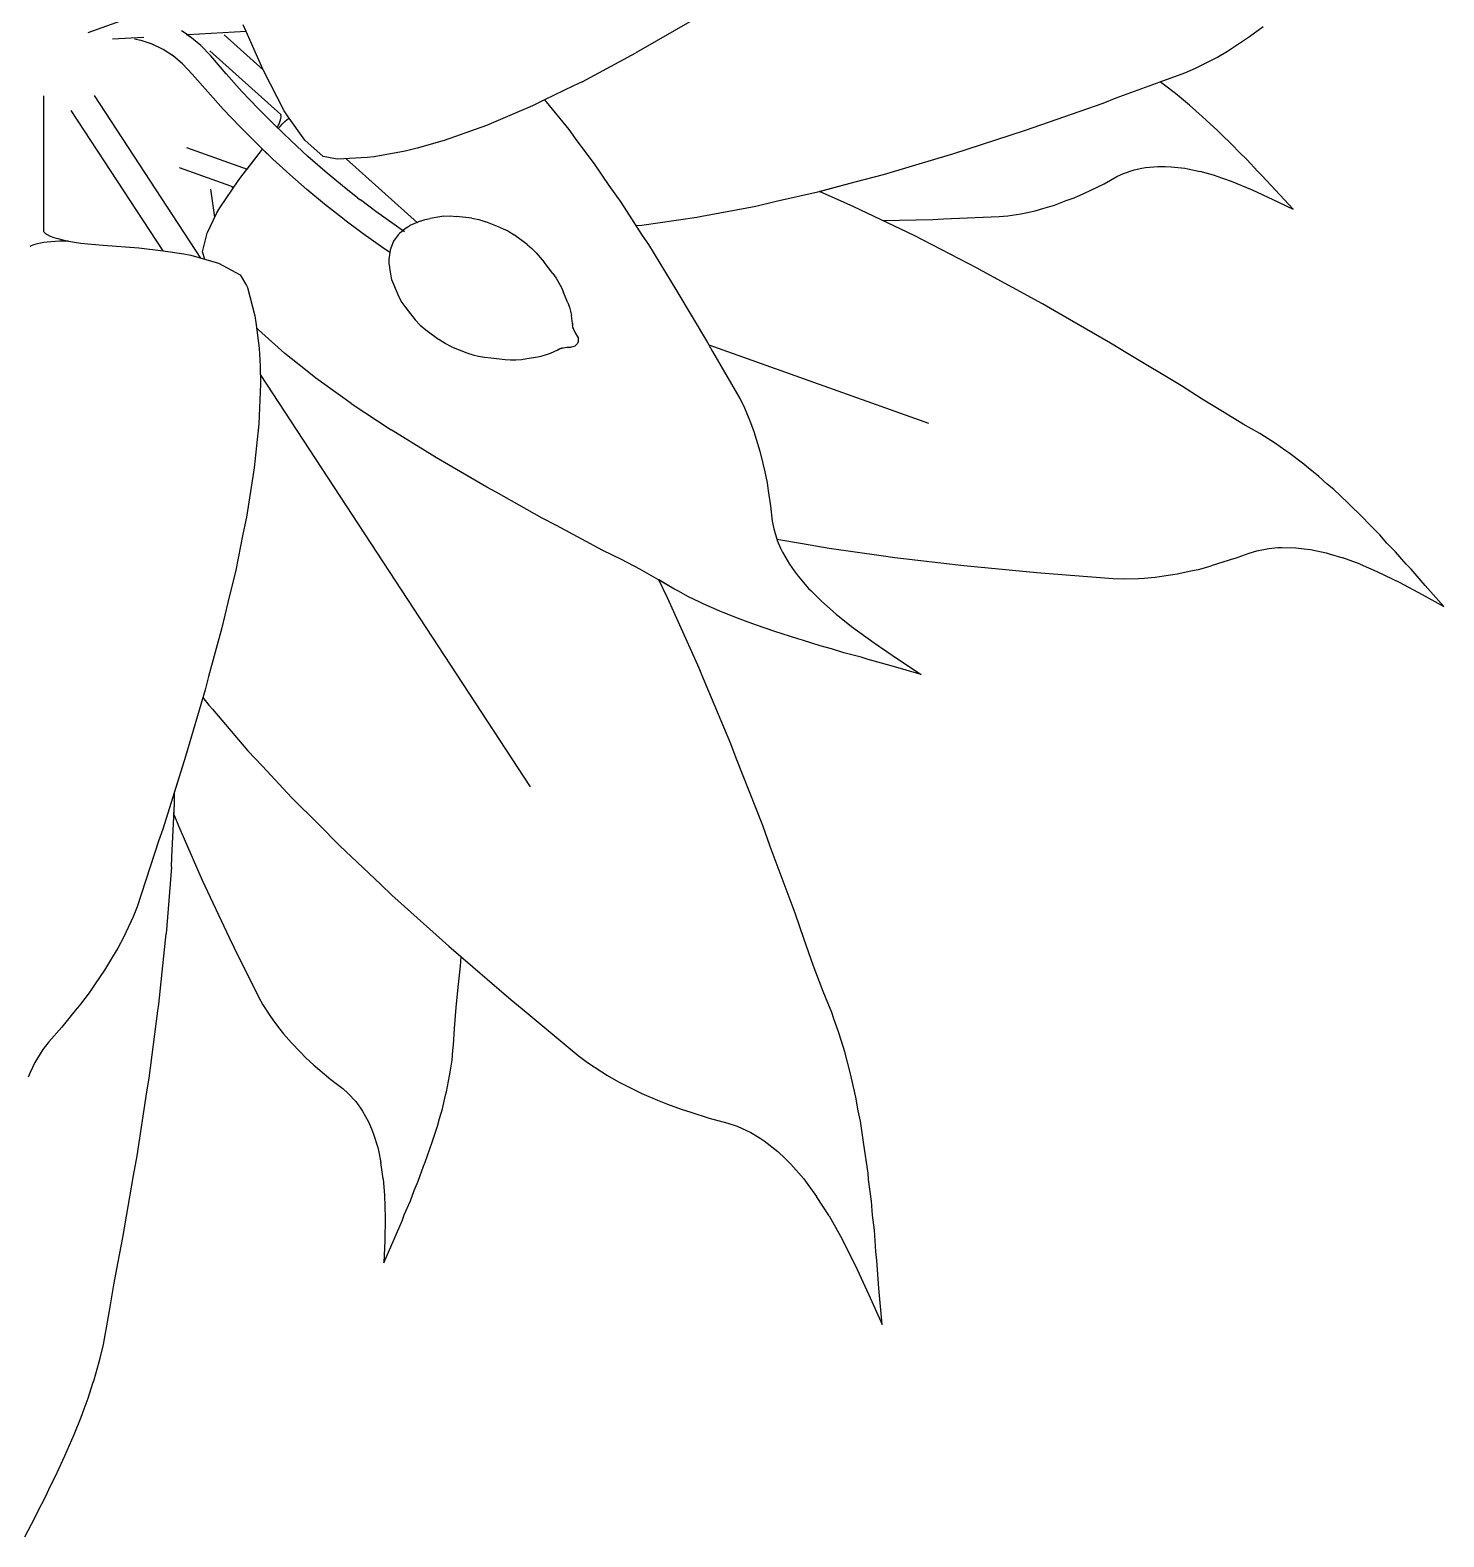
# Model space of a CAD drawing. Header units: metres. Extents: x 244.4 to 340.3, y -4.1 to 64.3.
# Drawn here: x 262.8304 to 263.1974, y 54.4475 to 54.8388 of the extents above; entities that cross this region are included whole.
import ezdxf

# ---------------------------------------------------------------- set-up
doc = ezdxf.new("R2010")
doc.units = ezdxf.units.M
doc.layers.add('Edges', color=7, linetype='Continuous')

msp = doc.modelspace()

# ---------------------------------------------------------------- linework, layer by layer
at = {"layer": 'Edges'}
for p, q in [((262.84543, 54.83818), (262.8621, 54.84416)), ((262.88646, 54.83842), (262.88568, 54.84017)), ((263.00283, 54.84167), (262.98764, 54.8329)), ((263.14697, 54.83715), (263.15044, 54.83979)), ((262.85989, 54.83693), (262.85177, 54.83648)), ((262.85744, 54.83651), (262.85911, 54.83616)), ((262.85911, 54.83616), (262.86171, 54.83532)), ((262.86489, 54.83379), (262.86171, 54.83532)), ((262.86489, 54.83379), (262.86201, 54.83518)), ((262.8625, 54.83501), (262.86201, 54.83518)), ((262.87117, 54.83767), (262.86968, 54.83863)), ((262.8713, 54.83757), (262.87089, 54.83755)), ((262.87117, 54.83767), (262.87185, 54.83716)), ((262.88646, 54.83842), (262.8713, 54.83757)), ((262.8713, 54.83757), (262.87185, 54.83716)), ((262.87466, 54.83481), (262.87185, 54.83716)), ((262.89088, 54.82846), (262.88071, 54.83758)), ((262.89088, 54.82846), (262.88646, 54.83842)), ((263.14355, 54.83488), (263.14697, 54.83715)), ((262.86755, 54.83208), (262.86489, 54.83379)), ((262.86755, 54.83208), (262.86718, 54.83239)), ((262.86993, 54.83009), (262.86755, 54.83208)), ((262.86786, 54.83188), (262.86755, 54.83208)), ((262.87724, 54.83209), (262.87466, 54.83481)), ((262.87698, 54.83342), (262.89541, 54.81686)), ((262.88126, 54.82742), (262.87724, 54.83209)), ((262.97369, 54.82541), (262.98764, 54.8329)), ((263.13688, 54.83092), (263.13844, 54.83172)), ((263.13844, 54.83172), (263.14126, 54.83338)), ((263.14126, 54.83338), (263.14355, 54.83488)), ((262.87246, 54.82741), (262.86993, 54.83009)), ((262.87648, 54.82275), (262.87246, 54.82741)), ((262.88536, 54.82289), (262.88126, 54.82742)), ((262.89093, 54.82834), (262.89088, 54.82846)), ((262.89634, 54.81786), (262.89093, 54.82834)), ((263.12372, 54.82538), (263.13013, 54.82773)), ((263.13013, 54.82773), (263.13291, 54.8289)), ((263.13291, 54.8289), (263.13688, 54.83092)), ((262.97145, 54.82435), (262.96393, 54.82068)), ((262.97369, 54.82541), (262.97145, 54.82435)), ((263.11234, 54.82121), (263.12372, 54.82538)), ((263.12417, 54.82507), (263.12372, 54.82538)), ((263.12486, 54.82452), (263.12417, 54.82507)), ((263.12775, 54.82233), (263.12486, 54.82452)), ((262.83388, 54.78646), (262.83388, 54.82177)), ((262.84695, 54.82183), (262.87461, 54.77961)), ((262.88059, 54.81821), (262.87648, 54.82275)), ((262.88953, 54.81848), (262.88536, 54.82289)), ((262.96393, 54.82068), (262.96077, 54.81913)), ((262.96393, 54.82068), (262.9643, 54.82021)), ((262.9643, 54.82021), (262.97019, 54.813)), ((263.08878, 54.81285), (263.10893, 54.81988)), ((263.10893, 54.81988), (263.11234, 54.82121)), ((263.12976, 54.82061), (263.12775, 54.82233)), ((263.13135, 54.81935), (263.12976, 54.82061)), ((262.8649, 54.78145), (262.84102, 54.81795)), ((262.88477, 54.81379), (262.88059, 54.81821)), ((262.89377, 54.8142), (262.88953, 54.81848)), ((262.89528, 54.81524), (262.89547, 54.81585)), ((262.89541, 54.81686), (262.89546, 54.81676)), ((262.89554, 54.81635), (262.89546, 54.81676)), ((262.89547, 54.81585), (262.89554, 54.81635)), ((262.89734, 54.8163), (262.89634, 54.81786)), ((262.89651, 54.81505), (262.8971, 54.81558)), ((262.8971, 54.81558), (262.89757, 54.81598)), ((262.89757, 54.81598), (262.89734, 54.8163)), ((262.9017, 54.81026), (262.89757, 54.81598)), ((262.95676, 54.81744), (262.94883, 54.81403)), ((262.96077, 54.81913), (262.95676, 54.81744)), ((263.13464, 54.8164), (263.13135, 54.81935)), ((263.13868, 54.81268), (263.13464, 54.8164)), ((262.88902, 54.8095), (262.88477, 54.81379)), ((262.89809, 54.81005), (262.89377, 54.8142)), ((262.89448, 54.81352), (262.89457, 54.81368)), ((262.89457, 54.81368), (262.89498, 54.81451)), ((262.89475, 54.81326), (262.89527, 54.81382)), ((262.89498, 54.81451), (262.89528, 54.81524)), ((262.89527, 54.81382), (262.89589, 54.81446)), ((262.89589, 54.81446), (262.89651, 54.81505)), ((262.94883, 54.81403), (262.93783, 54.81011)), ((262.97019, 54.813), (262.9723, 54.81007)), ((263.06988, 54.80667), (263.08878, 54.81285)), ((263.13947, 54.81185), (263.13868, 54.81268)), ((263.14247, 54.809), (263.13947, 54.81185)), ((262.87098, 54.80829), (262.88668, 54.80271)), ((262.88482, 54.8003), (262.8907, 54.80789)), ((262.88668, 54.80271), (262.8907, 54.80789)), ((262.89336, 54.80533), (262.88902, 54.8095)), ((262.8907, 54.80789), (262.89077, 54.80798)), ((262.89336, 54.80533), (262.8907, 54.80789)), ((262.90248, 54.80602), (262.89809, 54.81005)), ((262.90645, 54.80597), (262.9017, 54.81026)), ((262.93085, 54.80817), (262.92774, 54.80735)), ((262.93783, 54.81011), (262.93085, 54.80817)), ((262.9723, 54.81007), (262.97683, 54.80408)), ((263.14424, 54.80708), (263.14247, 54.809)), ((262.89776, 54.80129), (262.89336, 54.80533)), ((262.90695, 54.80212), (262.90248, 54.80602)), ((262.90967, 54.80535), (262.90645, 54.80597)), ((262.91022, 54.80529), (262.90967, 54.80535)), ((262.91786, 54.8057), (262.91022, 54.80529)), ((262.91239, 54.8054), (262.93091, 54.78878)), ((262.91967, 54.8059), (262.91786, 54.8057)), ((262.92774, 54.80735), (262.91967, 54.8059)), ((262.97683, 54.80408), (262.98063, 54.79846)), ((263.05193, 54.80131), (263.0661, 54.80559)), ((263.0661, 54.80559), (263.06988, 54.80667)), ((263.14629, 54.80511), (263.14424, 54.80708)), ((263.14897, 54.80217), (263.14629, 54.80511)), ((262.88249, 54.79826), (262.86911, 54.80303)), ((262.88324, 54.79799), (262.88482, 54.8003)), ((262.90224, 54.79738), (262.89776, 54.80129)), ((262.91149, 54.79834), (262.90695, 54.80212)), ((263.04453, 54.79941), (263.05193, 54.80131)), ((263.10917, 54.79893), (263.11252, 54.80078)), ((263.11252, 54.80078), (263.11425, 54.80158)), ((263.11425, 54.80158), (263.11699, 54.80251)), ((263.11699, 54.80251), (263.119, 54.80296)), ((263.119, 54.80296), (263.11993, 54.80313)), ((263.11993, 54.80313), (263.12315, 54.8034)), ((263.12315, 54.8034), (263.12508, 54.80339)), ((263.12508, 54.80339), (263.12656, 54.80334)), ((263.12656, 54.80334), (263.13018, 54.80292)), ((263.13018, 54.80292), (263.13094, 54.80277)), ((263.13094, 54.80277), (263.1341, 54.80212)), ((263.13821, 54.80095), (263.1341, 54.80212)), ((263.13821, 54.80095), (263.14219, 54.79954)), ((263.15017, 54.80103), (263.14897, 54.80217)), ((263.15365, 54.79721), (263.15017, 54.80103)), ((262.87833, 54.79027), (262.87724, 54.79747)), ((262.87957, 54.79264), (262.88289, 54.79749)), ((262.88279, 54.79815), (262.88249, 54.79826)), ((262.88279, 54.79815), (262.88289, 54.79749)), ((262.88324, 54.79799), (262.88279, 54.79815)), ((262.88289, 54.79749), (262.88324, 54.79799)), ((262.9068, 54.79359), (262.90224, 54.79738)), ((262.91543, 54.7952), (262.91149, 54.79834)), ((262.98063, 54.79846), (262.98371, 54.79413)), ((263.02407, 54.79435), (263.03489, 54.79678)), ((263.03489, 54.79678), (263.04453, 54.79941)), ((263.03528, 54.79688), (263.04453, 54.79941)), ((263.04169, 54.79405), (263.03528, 54.79688)), ((263.10138, 54.79528), (263.10396, 54.79639)), ((263.10396, 54.79639), (263.10578, 54.79728)), ((263.10578, 54.79728), (263.10917, 54.79893)), ((263.14219, 54.79954), (263.14765, 54.7973)), ((263.14765, 54.7973), (263.15301, 54.79483)), ((263.15829, 54.7923), (263.15365, 54.79721)), ((262.87886, 54.79137), (262.87957, 54.79264)), ((262.91143, 54.78994), (262.9068, 54.79359)), ((262.91543, 54.7952), (262.91611, 54.7947)), ((262.92012, 54.79168), (262.91611, 54.7947)), ((262.98371, 54.79413), (262.98761, 54.78805)), ((262.98371, 54.79413), (262.98929, 54.78544)), ((263.00476, 54.79047), (263.01873, 54.79308)), ((263.01873, 54.79308), (263.02407, 54.79435)), ((263.04419, 54.79296), (263.04169, 54.79405)), ((263.05984, 54.78544), (263.04419, 54.79296)), ((263.09129, 54.79191), (263.09329, 54.79248)), ((263.09329, 54.79248), (263.09627, 54.79337)), ((263.09627, 54.79337), (263.09937, 54.79452)), ((263.09937, 54.79452), (263.10138, 54.79528)), ((263.15301, 54.79483), (263.15829, 54.7923)), ((262.8763, 54.78608), (262.87886, 54.79137)), ((262.87833, 54.79027), (262.87886, 54.79137)), ((262.9121, 54.78943), (262.91143, 54.78994)), ((262.91613, 54.78641), (262.9121, 54.78943)), ((262.92488, 54.78829), (262.92012, 54.79168)), ((262.92759, 54.78646), (262.92488, 54.78829)), ((262.9316, 54.78921), (262.92896, 54.78803)), ((262.9316, 54.78921), (262.93288, 54.78966)), ((262.93288, 54.78966), (262.93422, 54.7899)), ((262.93773, 54.79047), (262.93422, 54.7899)), ((262.93773, 54.79047), (262.93939, 54.79054)), ((262.93939, 54.79054), (262.94107, 54.7904)), ((262.94504, 54.78998), (262.94107, 54.7904)), ((262.94504, 54.78998), (262.94687, 54.7896)), ((262.94687, 54.7896), (262.94865, 54.78901)), ((262.95258, 54.78747), (262.94865, 54.78901)), ((262.98761, 54.78805), (262.98916, 54.78819)), ((262.98916, 54.78819), (263.00343, 54.79021)), ((263.00343, 54.79021), (263.00476, 54.79047)), ((263.05173, 54.78934), (263.06468, 54.78962)), ((263.06468, 54.78962), (263.06749, 54.78978)), ((263.06749, 54.78978), (263.08191, 54.79037)), ((263.08191, 54.79037), (263.0842, 54.79057)), ((263.0842, 54.79057), (263.08756, 54.79112)), ((263.08756, 54.79112), (263.08887, 54.79135)), ((263.08887, 54.79135), (263.09129, 54.79191)), ((262.83419, 54.78613), (262.83388, 54.78646)), ((262.83425, 54.78607), (262.83419, 54.78613)), ((262.83425, 54.78607), (262.83481, 54.7857)), ((262.83481, 54.7857), (262.83556, 54.78534)), ((262.83556, 54.78534), (262.83648, 54.78499)), ((262.83648, 54.78499), (262.83759, 54.78465)), ((262.83759, 54.78465), (262.83886, 54.78434)), ((262.83886, 54.78434), (262.84028, 54.78404)), ((262.8751, 54.78119), (262.8763, 54.78608)), ((262.91681, 54.7859), (262.91613, 54.78641)), ((262.92158, 54.7825), (262.91681, 54.7859)), ((262.9259, 54.78561), (262.92471, 54.784)), ((262.9259, 54.78561), (262.92622, 54.78598)), ((262.92815, 54.78754), (262.92622, 54.78598)), ((262.92815, 54.78754), (262.92896, 54.78803)), ((262.95258, 54.78747), (262.95434, 54.78665)), ((262.95434, 54.78665), (262.956, 54.78564)), ((262.95939, 54.78311), (262.956, 54.78564)), ((262.98929, 54.78544), (262.99086, 54.78312)), ((263.07619, 54.77703), (263.05984, 54.78544)), ((262.83064, 54.78281), (262.83033, 54.78262)), ((262.83107, 54.783), (262.83064, 54.78281)), ((262.83161, 54.78317), (262.83107, 54.783)), ((262.83227, 54.78334), (262.83161, 54.78317)), ((262.83303, 54.78349), (262.83227, 54.78334)), ((262.83388, 54.78363), (262.83303, 54.78349)), ((262.83481, 54.78375), (262.83388, 54.78363)), ((262.83582, 54.78385), (262.83481, 54.78375)), ((262.83688, 54.78393), (262.83582, 54.78385)), ((262.83799, 54.78399), (262.83688, 54.78393)), ((262.83913, 54.78403), (262.83799, 54.78399)), ((262.84028, 54.78404), (262.83913, 54.78403)), ((262.84028, 54.78404), (262.84186, 54.78377)), ((262.84186, 54.78377), (262.84356, 54.78352)), ((262.84356, 54.78352), (262.84538, 54.7833)), ((262.84538, 54.7833), (262.84731, 54.78311)), ((262.84731, 54.78311), (262.84934, 54.78295)), ((262.84934, 54.78295), (262.85858, 54.78229)), ((262.85858, 54.78229), (262.8649, 54.78145)), ((262.8649, 54.78145), (262.87027, 54.78074)), ((262.87027, 54.78074), (262.87208, 54.78034)), ((262.87208, 54.78034), (262.87924, 54.77827)), ((262.87569, 54.7793), (262.8751, 54.78119)), ((262.92374, 54.78104), (262.92158, 54.7825)), ((262.92374, 54.78104), (262.92351, 54.77921)), ((262.92382, 54.78167), (262.92374, 54.78104)), ((262.92387, 54.78095), (262.92374, 54.78104)), ((262.92397, 54.78214), (262.92382, 54.78167)), ((262.92471, 54.784), (262.92397, 54.78214)), ((262.95939, 54.78311), (262.96059, 54.78206)), ((262.96059, 54.78206), (262.96172, 54.78096)), ((262.96172, 54.78096), (262.96278, 54.77979)), ((262.99086, 54.78312), (262.9983, 54.77102)), ((262.87924, 54.77827), (262.88488, 54.77527)), ((262.92351, 54.77921), (262.92353, 54.77826)), ((262.92353, 54.77826), (262.92392, 54.7754)), ((262.96278, 54.77979), (262.96378, 54.77855)), ((262.96609, 54.77558), (262.96378, 54.77855)), ((263.07765, 54.77622), (263.07619, 54.77703)), ((262.88488, 54.77527), (262.88656, 54.77245)), ((262.88656, 54.77245), (262.8868, 54.77194)), ((262.92392, 54.7754), (262.9242, 54.77407)), ((262.9242, 54.77407), (262.9247, 54.7728)), ((262.9247, 54.7728), (262.92607, 54.76952)), ((262.96609, 54.77558), (262.9669, 54.77442)), ((262.9669, 54.77442), (262.96764, 54.77322)), ((262.96764, 54.77322), (262.9683, 54.77197)), ((263.09319, 54.76773), (263.07765, 54.77622)), ((262.8868, 54.77194), (262.88872, 54.76462)), ((262.92607, 54.76952), (262.92689, 54.76807)), ((262.9683, 54.77197), (262.96887, 54.77067)), ((262.96999, 54.76798), (262.96887, 54.77067)), ((262.9983, 54.77102), (263.00625, 54.75765)), ((262.88872, 54.76462), (262.889, 54.76285)), ((262.92689, 54.76807), (262.92789, 54.76672)), ((262.92789, 54.76672), (262.93034, 54.76357)), ((262.96999, 54.76798), (262.97038, 54.7669)), ((262.97038, 54.7669), (262.97067, 54.76579)), ((262.97067, 54.76579), (262.97088, 54.76466)), ((262.97115, 54.76265), (262.97088, 54.76466)), ((263.09627, 54.76592), (263.09319, 54.76773)), ((263.11087, 54.75754), (263.09627, 54.76592)), ((262.889, 54.76285), (262.88986, 54.75625)), ((262.88969, 54.76098), (262.88917, 54.76152)), ((262.89651, 54.75482), (262.88969, 54.76098)), ((262.93034, 54.76357), (262.93163, 54.76221)), ((262.93163, 54.76221), (262.93307, 54.76101)), ((262.93307, 54.76101), (262.93645, 54.75848)), ((262.97107, 54.7627), (262.97115, 54.76207)), ((262.97115, 54.76265), (262.97119, 54.76208)), ((262.97123, 54.7619), (262.97115, 54.76207)), ((262.97123, 54.7619), (262.97121, 54.76184)), ((262.97121, 54.76184), (262.97126, 54.76127)), ((262.97121, 54.76184), (262.97146, 54.76111)), ((262.97146, 54.76111), (262.97177, 54.76035)), ((262.97146, 54.76111), (262.9719, 54.7602)), ((262.93807, 54.75741), (262.93645, 54.75848)), ((262.9398, 54.75654), (262.93807, 54.75741)), ((262.97213, 54.75704), (262.97175, 54.75673)), ((262.9719, 54.7602), (262.97242, 54.75933)), ((262.97243, 54.75744), (262.97213, 54.75704)), ((262.97242, 54.75933), (262.97261, 54.75888)), ((262.97261, 54.7579), (262.97243, 54.75744)), ((262.97261, 54.75888), (262.97267, 54.75839)), ((262.97267, 54.75839), (262.97261, 54.7579)), ((263.00625, 54.75765), (263.00659, 54.75704)), ((263.00659, 54.75704), (263.00753, 54.75531)), ((263.00659, 54.75704), (263.06359, 54.73674)), ((263.11529, 54.75482), (263.11087, 54.75754)), ((262.88986, 54.75625), (262.89004, 54.75156)), ((262.90183, 54.75059), (262.89651, 54.75482)), ((262.9398, 54.75654), (262.94375, 54.75499)), ((262.94375, 54.75499), (262.94526, 54.75452)), ((262.94526, 54.75452), (262.94679, 54.75415)), ((262.94679, 54.75415), (262.94835, 54.75386)), ((262.94835, 54.75386), (262.94993, 54.75367)), ((262.94993, 54.75367), (262.95367, 54.75327)), ((262.95367, 54.75327), (262.95508, 54.75318)), ((262.95508, 54.75318), (262.9565, 54.75319)), ((262.9565, 54.75319), (262.9579, 54.75329)), ((262.9579, 54.75329), (262.9593, 54.75349)), ((262.9593, 54.75349), (262.96218, 54.75395)), ((262.96218, 54.75395), (262.96331, 54.75419)), ((262.96331, 54.75419), (262.9644, 54.75453)), ((262.9644, 54.75453), (262.96547, 54.75495)), ((262.96547, 54.75495), (262.96732, 54.75578)), ((262.96724, 54.75582), (262.96801, 54.75611)), ((262.96732, 54.75578), (262.96783, 54.75604)), ((262.96801, 54.75611), (262.96804, 54.75615)), ((262.96804, 54.75615), (262.96856, 54.75641)), ((262.96804, 54.75615), (262.96881, 54.75633)), ((262.96881, 54.75633), (262.96956, 54.75646)), ((262.96881, 54.75633), (262.96981, 54.75643)), ((262.96981, 54.75643), (262.97081, 54.75645)), ((262.9713, 54.75653), (262.97081, 54.75645)), ((262.97175, 54.75673), (262.9713, 54.75653)), ((263.00753, 54.75531), (263.01458, 54.74314)), ((263.12929, 54.74644), (263.11529, 54.75482)), ((262.89004, 54.75156), (262.89012, 54.7494)), ((262.89004, 54.75156), (262.8902, 54.74692)), ((262.89012, 54.7494), (262.96022, 54.64227)), ((262.9045, 54.74845), (262.90183, 54.75059)), ((262.8902, 54.74692), (262.88984, 54.73861)), ((262.91211, 54.74299), (262.9045, 54.74845)), ((263.13468, 54.74299), (263.12929, 54.74644)), ((262.91368, 54.74183), (262.91211, 54.74299)), ((262.91368, 54.74183), (262.92408, 54.73496)), ((263.01458, 54.74314), (263.01561, 54.74115)), ((263.01561, 54.74115), (263.01742, 54.73687)), ((263.13992, 54.73975), (263.13468, 54.74299)), ((262.88984, 54.73861), (262.88977, 54.73659)), ((263.14532, 54.73651), (263.13992, 54.73975)), ((262.88977, 54.73659), (262.88854, 54.72512)), ((262.93583, 54.7277), (262.92408, 54.73496)), ((263.01742, 54.73687), (263.01827, 54.73453)), ((263.01827, 54.73453), (263.01887, 54.73254)), ((263.14962, 54.73401), (263.14532, 54.73651)), ((263.15084, 54.73323), (263.14962, 54.73401)), ((263.01887, 54.73254), (263.0198, 54.7295)), ((263.0198, 54.7295), (263.02058, 54.72622)), ((263.1534, 54.73165), (263.15084, 54.73323)), ((263.15634, 54.72958), (263.1534, 54.73165)), ((263.15717, 54.72902), (263.15634, 54.72958)), ((262.93693, 54.72708), (262.93583, 54.7277)), ((262.94889, 54.72009), (262.93693, 54.72708)), ((263.02058, 54.72622), (263.02111, 54.72406)), ((263.16101, 54.7261), (263.15717, 54.72902)), ((263.16177, 54.72546), (263.16101, 54.7261)), ((262.88835, 54.72404), (262.88653, 54.71235)), ((262.88854, 54.72512), (262.88835, 54.72404)), ((263.02111, 54.72406), (263.02167, 54.7212)), ((263.16492, 54.72291), (263.16177, 54.72546)), ((263.16711, 54.72093), (263.16492, 54.72291)), ((262.95136, 54.71877), (262.94889, 54.72009)), ((262.96329, 54.7121), (262.95136, 54.71877)), ((263.02167, 54.7212), (263.02198, 54.71913)), ((263.02198, 54.71913), (263.02261, 54.71523)), ((263.16883, 54.71947), (263.16711, 54.72093)), ((263.17238, 54.71609), (263.16883, 54.71947)), ((263.02261, 54.71523), (263.02305, 54.71126)), ((263.17671, 54.71186), (263.17238, 54.71609)), ((262.88653, 54.71235), (262.88556, 54.70787)), ((262.96704, 54.71018), (262.96329, 54.7121)), ((262.97907, 54.70368), (262.96704, 54.71018)), ((263.02305, 54.71126), (263.02343, 54.70927)), ((263.17755, 54.71094), (263.17671, 54.71186)), ((263.18075, 54.7077), (263.17755, 54.71094)), ((262.88556, 54.70787), (262.88374, 54.69852)), ((263.02343, 54.70927), (263.02425, 54.70659)), ((263.02425, 54.70659), (263.03091, 54.70548)), ((263.02425, 54.70659), (263.02434, 54.70629)), ((263.02434, 54.70629), (263.0252, 54.70423)), ((263.18263, 54.70557), (263.18075, 54.7077)), ((262.98389, 54.70129), (262.97907, 54.70368)), ((263.0252, 54.70423), (263.02565, 54.70327)), ((263.02565, 54.70327), (263.02747, 54.70015)), ((263.03091, 54.70548), (263.03785, 54.70425)), ((263.03785, 54.70425), (263.05135, 54.70236)), ((263.05135, 54.70236), (263.05487, 54.70182)), ((263.14302, 54.70156), (263.14688, 54.70301)), ((263.14688, 54.70301), (263.14886, 54.70361)), ((263.14886, 54.70361), (263.15199, 54.70421)), ((263.15199, 54.70421), (263.15427, 54.70441)), ((263.15427, 54.70441), (263.15533, 54.70447)), ((263.15533, 54.70447), (263.15895, 54.70436)), ((263.15895, 54.70436), (263.16112, 54.70411)), ((263.16112, 54.70411), (263.16277, 54.70388)), ((263.16277, 54.70388), (263.1668, 54.70303)), ((263.1668, 54.70303), (263.16764, 54.70279)), ((263.16764, 54.70279), (263.17113, 54.70175)), ((263.1848, 54.70334), (263.18263, 54.70557)), ((263.18763, 54.70008), (263.1848, 54.70334)), ((262.88374, 54.69852), (262.88166, 54.69015)), ((262.98861, 54.6988), (262.98389, 54.70129)), ((262.99352, 54.69606), (262.98861, 54.6988)), ((263.02747, 54.70015), (263.02872, 54.69837)), ((263.02872, 54.69837), (263.02973, 54.697)), ((263.05487, 54.70182), (263.07276, 54.69974)), ((263.07276, 54.69974), (263.0917, 54.69791)), ((263.12815, 54.69757), (263.13172, 54.69834)), ((263.13172, 54.69834), (263.13403, 54.69885)), ((263.13403, 54.69885), (263.13702, 54.69965)), ((263.14302, 54.70156), (263.13702, 54.69965)), ((263.17565, 54.7001), (263.17113, 54.70175)), ((263.17565, 54.7001), (263.18001, 54.69821)), ((263.18001, 54.69821), (263.18593, 54.69532)), ((263.18889, 54.69879), (263.18763, 54.70008)), ((263.19254, 54.69455), (263.18889, 54.69879)), ((262.99747, 54.69374), (262.99352, 54.69606)), ((262.99592, 54.69122), (262.99358, 54.69603)), ((262.99747, 54.69374), (262.99358, 54.69603)), ((263.02973, 54.697), (263.03248, 54.6938)), ((263.0917, 54.69791), (263.09495, 54.69771)), ((263.09495, 54.69771), (263.11157, 54.6964)), ((263.11157, 54.6964), (263.11422, 54.69631)), ((263.11422, 54.69631), (263.1181, 54.69642)), ((263.1181, 54.69642), (263.11961, 54.69648)), ((263.11961, 54.69648), (263.1224, 54.69674)), ((263.1224, 54.69674), (263.12471, 54.69706)), ((263.12471, 54.69706), (263.12815, 54.69757)), ((263.18593, 54.69532), (263.19172, 54.69222)), ((263.19739, 54.68908), (263.19254, 54.69455)), ((263.00408, 54.67309), (262.99592, 54.69122)), ((262.99865, 54.69313), (262.99747, 54.69374)), ((263.00113, 54.69174), (262.99865, 54.69313)), ((263.00421, 54.69027), (263.00113, 54.69174)), ((263.00508, 54.68983), (263.00421, 54.69027)), ((263.03248, 54.6938), (263.0331, 54.69317)), ((263.0331, 54.69317), (263.0358, 54.69048)), ((263.03962, 54.68712), (263.0358, 54.69048)), ((263.19172, 54.69222), (263.19739, 54.68908)), ((262.88166, 54.69015), (262.88017, 54.68357)), ((263.00938, 54.68793), (263.00508, 54.68983)), ((263.01028, 54.6876), (263.00938, 54.68793)), ((263.01402, 54.68605), (263.01028, 54.6876)), ((263.03962, 54.68712), (263.04361, 54.68396)), ((262.88017, 54.68357), (262.87669, 54.67093)), ((263.0168, 54.68508), (263.01402, 54.68605)), ((263.01894, 54.68424), (263.0168, 54.68508)), ((263.02367, 54.68266), (263.01894, 54.68424)), ((263.02965, 54.6807), (263.02367, 54.68266)), ((263.04361, 54.68396), (263.04946, 54.67971)), ((263.0309, 54.68037), (263.02965, 54.6807)), ((263.03549, 54.6789), (263.0309, 54.68037)), ((263.0384, 54.67815), (263.03549, 54.6789)), ((263.04946, 54.67971), (263.05553, 54.67556)), ((263.04159, 54.67712), (263.0384, 54.67815)), ((263.04608, 54.67595), (263.04159, 54.67712)), ((263.04797, 54.67532), (263.04608, 54.67595)), ((263.05389, 54.67373), (263.04797, 54.67532)), ((263.05553, 54.67556), (263.06172, 54.67143)), ((262.87669, 54.67093), (262.87582, 54.66748)), ((263.00475, 54.67141), (263.00408, 54.67309)), ((263.01229, 54.65345), (263.00475, 54.67141)), ((263.06172, 54.67143), (263.05389, 54.67373)), ((262.87582, 54.66748), (262.8707, 54.65018)), ((262.87523, 54.66546), (262.87678, 54.66347)), ((262.87678, 54.66347), (262.87768, 54.66245)), ((262.87768, 54.66245), (262.88692, 54.65165)), ((262.88692, 54.65165), (262.89069, 54.64766)), ((263.01368, 54.64977), (263.01229, 54.65345)), ((262.8707, 54.65018), (262.86481, 54.63132)), ((262.8707, 54.65018), (262.86784, 54.64101)), ((262.89069, 54.64766), (262.8982, 54.63951)), ((263.02057, 54.63228), (263.01368, 54.64977)), ((262.86781, 54.63786), (262.86784, 54.64101)), ((262.8982, 54.63951), (262.9053, 54.63247)), ((262.86717, 54.62412), (262.86781, 54.63786)), ((262.86768, 54.63508), (262.86781, 54.63786)), ((262.86768, 54.63508), (262.86773, 54.63496)), ((262.86773, 54.63496), (262.86885, 54.63213)), ((262.86885, 54.63213), (262.87506, 54.61803)), ((262.9053, 54.63247), (262.91064, 54.62701)), ((263.02251, 54.62681), (263.02057, 54.63228)), ((262.86367, 54.62813), (262.85815, 54.61115)), ((262.86481, 54.63132), (262.86367, 54.62813)), ((262.86706, 54.6214), (262.86717, 54.62412)), ((262.91064, 54.62701), (262.92144, 54.61688)), ((263.02898, 54.60951), (263.02251, 54.62681)), ((262.86706, 54.6214), (262.86572, 54.60409)), ((262.87506, 54.61803), (262.882, 54.60318)), ((262.92144, 54.61688), (262.92426, 54.61415)), ((262.92426, 54.61415), (262.93907, 54.60088)), ((262.85714, 54.60848), (262.85463, 54.60313)), ((262.85815, 54.61115), (262.85714, 54.60848)), ((263.0313, 54.60263), (263.02898, 54.60951)), ((262.85314, 54.60035), (262.85177, 54.59809)), ((262.85463, 54.60313), (262.85314, 54.60035)), ((262.86378, 54.5858), (262.86572, 54.60409)), ((262.882, 54.60318), (262.88328, 54.60068)), ((262.88328, 54.60068), (262.88964, 54.58773)), ((262.93907, 54.60088), (262.95523, 54.58694)), ((263.03369, 54.59597), (263.0313, 54.60263)), ((262.85177, 54.59809), (262.84969, 54.59464)), ((262.94211, 54.59574), (262.9423, 54.59809)), ((262.84969, 54.59464), (262.84725, 54.59113)), ((262.94149, 54.59025), (262.94211, 54.59574)), ((263.03629, 54.58913), (263.03369, 54.59597)), ((262.84565, 54.58879), (262.84343, 54.58583)), ((262.84725, 54.59113), (262.84565, 54.58879)), ((262.94098, 54.58494), (262.94149, 54.59025)), ((263.03847, 54.58367), (263.03629, 54.58913)), ((262.84343, 54.58583), (262.84173, 54.58379)), ((262.86355, 54.58415), (262.86378, 54.5858)), ((262.88964, 54.58773), (262.89075, 54.58571)), ((262.89075, 54.58571), (262.8926, 54.58286)), ((262.94055, 54.57949), (262.94098, 54.58494)), ((262.95523, 54.58694), (262.95808, 54.58465)), ((262.95808, 54.58465), (262.97263, 54.57251)), ((262.84173, 54.58379), (262.83858, 54.57988)), ((262.86126, 54.56659), (262.86355, 54.58415)), ((262.8926, 54.58286), (262.89334, 54.58175)), ((262.89334, 54.58175), (262.89483, 54.57976)), ((263.03903, 54.58207), (263.03847, 54.58367)), ((263.04027, 54.57869), (263.03903, 54.58207)), ((262.83858, 54.57988), (262.8352, 54.5761)), ((262.89483, 54.57976), (262.89616, 54.57817)), ((262.89616, 54.57817), (262.89818, 54.5758)), ((262.94028, 54.57515), (262.94055, 54.57949)), ((263.04151, 54.57457), (263.04027, 54.57869)), ((262.83364, 54.57405), (262.83159, 54.57066)), ((262.8352, 54.5761), (262.83364, 54.57405)), ((262.89818, 54.5758), (262.90048, 54.57343)), ((262.90048, 54.57343), (262.90198, 54.5719)), ((262.9399, 54.57127), (262.94014, 54.5739)), ((262.94014, 54.5739), (262.94028, 54.57515)), ((263.04189, 54.57342), (263.04151, 54.57457)), ((263.04337, 54.56776), (263.04189, 54.57342)), ((262.83159, 54.57066), (262.83038, 54.5681)), ((262.90198, 54.5719), (262.90405, 54.56998)), ((262.90405, 54.56998), (262.9056, 54.56867)), ((262.9394, 54.56814), (262.9399, 54.57127)), ((262.97263, 54.57251), (262.97503, 54.57068)), ((262.97503, 54.57068), (262.97876, 54.56825)), ((262.83038, 54.5681), (262.82985, 54.56686)), ((262.86069, 54.56306), (262.86126, 54.56659)), ((262.9056, 54.56867), (262.90847, 54.56624)), ((262.90847, 54.56624), (262.91151, 54.56392)), ((262.93844, 54.56307), (262.93928, 54.56726)), ((262.93928, 54.56726), (262.9394, 54.56814)), ((262.97876, 54.56825), (262.98024, 54.56731)), ((262.98024, 54.56731), (262.98308, 54.56569)), ((262.98308, 54.56569), (262.98552, 54.56446)), ((263.04361, 54.56658), (263.04337, 54.56776)), ((263.04474, 54.56173), (263.04361, 54.56658)), ((262.85815, 54.54642), (262.86069, 54.56306)), ((262.91151, 54.56392), (262.91294, 54.56266)), ((262.91294, 54.56266), (262.9149, 54.56053)), ((262.93738, 54.55868), (262.93821, 54.56221)), ((262.93821, 54.56221), (262.93844, 54.56307)), ((262.98552, 54.56446), (262.9892, 54.56263)), ((262.9892, 54.56263), (262.99322, 54.56095)), ((263.04535, 54.55816), (263.04474, 54.56173)), ((262.9149, 54.56053), (262.91612, 54.55887)), ((262.91612, 54.55887), (262.91666, 54.55808)), ((262.91666, 54.55808), (262.9182, 54.55525)), ((262.93662, 54.55615), (262.93738, 54.55868)), ((262.99322, 54.56095), (262.99585, 54.55984)), ((262.99585, 54.55984), (262.99935, 54.55857)), ((262.99935, 54.55857), (263.0019, 54.55777)), ((263.0019, 54.55777), (263.00666, 54.55625)), ((263.04593, 54.55543), (263.04535, 54.55816)), ((262.9182, 54.55525), (262.91897, 54.55348)), ((262.91897, 54.55348), (262.91952, 54.5521)), ((262.93474, 54.54998), (262.93611, 54.55419)), ((262.93611, 54.55419), (262.93662, 54.55615)), ((263.00666, 54.55625), (263.01154, 54.55495)), ((263.01154, 54.55495), (263.01394, 54.55413)), ((263.01394, 54.55413), (263.01747, 54.55248)), ((263.04685, 54.54942), (263.04593, 54.55543)), ((262.91952, 54.5521), (262.9206, 54.54862)), ((262.93296, 54.54479), (262.93474, 54.54998)), ((263.01747, 54.55248), (263.01986, 54.55104)), ((263.01986, 54.55104), (263.02096, 54.55033)), ((263.02096, 54.55033), (263.02444, 54.54758)), ((263.04792, 54.54191), (263.04685, 54.54942)), ((262.85722, 54.54132), (262.85815, 54.54642)), ((262.9206, 54.54862), (262.92077, 54.54787)), ((262.92077, 54.54787), (262.92145, 54.54471)), ((263.02444, 54.54758), (263.02638, 54.54575)), ((263.02638, 54.54575), (263.02785, 54.5443)), ((262.92204, 54.54048), (262.92145, 54.54471)), ((262.93112, 54.53983), (262.93252, 54.54373)), ((262.93252, 54.54373), (262.93296, 54.54479)), ((263.02785, 54.5443), (263.03119, 54.54046)), ((263.04805, 54.54034), (263.04792, 54.54191)), ((262.85446, 54.52524), (262.85722, 54.54132)), ((262.92204, 54.54048), (262.92236, 54.53627)), ((262.93008, 54.53744), (262.93112, 54.53983)), ((263.03119, 54.54046), (263.03184, 54.53959)), ((263.03184, 54.53959), (263.03454, 54.53593)), ((263.04879, 54.53464), (263.04805, 54.54034)), ((262.92236, 54.53627), (262.92251, 54.53037)), ((262.9275, 54.53113), (262.9291, 54.53477)), ((262.9291, 54.53477), (262.93008, 54.53744)), ((263.0378, 54.53084), (263.03454, 54.53593)), ((263.04904, 54.53104), (263.04879, 54.53464)), ((262.92251, 54.53037), (262.92241, 54.52448)), ((262.92693, 54.52957), (262.9275, 54.53113)), ((263.0378, 54.53084), (263.04074, 54.52561)), ((263.04954, 54.52711), (263.04904, 54.53104)), ((262.92485, 54.52484), (262.92693, 54.52957)), ((263.04991, 54.52161), (263.04954, 54.52711)), ((262.8532, 54.51896), (262.85446, 54.52524)), ((262.92223, 54.51862), (262.92485, 54.52484)), ((262.92241, 54.52448), (262.92223, 54.51862)), ((263.04074, 54.52561), (263.04455, 54.51809)), ((262.85208, 54.51291), (262.8532, 54.51896)), ((263.04455, 54.51809), (263.0481, 54.51039)), ((263.05022, 54.5193), (263.04991, 54.52161)), ((263.05073, 54.51211), (263.05022, 54.5193)), ((262.85101, 54.5067), (262.85208, 54.51291)), ((263.0481, 54.51039), (263.05156, 54.50265)), ((263.05156, 54.50265), (263.05073, 54.51211)), ((262.85023, 54.50178), (262.85101, 54.5067)), ((262.8494, 54.49741), (262.84995, 54.50037)), ((262.84995, 54.50037), (262.85023, 54.50178)), ((262.84853, 54.49391), (262.8494, 54.49741)), ((262.84698, 54.4883), (262.84831, 54.49294)), ((262.84831, 54.49294), (262.84853, 54.49391)), ((262.84541, 54.4835), (262.84665, 54.48737)), ((262.84665, 54.48737), (262.84698, 54.4883)), ((262.84436, 54.48075), (262.84541, 54.4835)), ((262.84362, 54.47862), (262.84436, 54.48075)), ((262.84176, 54.47408), (262.84362, 54.47862)), ((262.83938, 54.46852), (262.84176, 54.47408)), ((262.83696, 54.46325), (262.83882, 54.4674)), ((262.83882, 54.4674), (262.83938, 54.46852)), ((262.83436, 54.45789), (262.83565, 54.46072)), ((262.83565, 54.46072), (262.83696, 54.46325)), ((262.83234, 54.45408), (262.83436, 54.45789)), ((262.82896, 54.44749), (262.83159, 54.45244)), ((262.83159, 54.45244), (262.83234, 54.45408))]:
    msp.add_line(p, q, dxfattribs=at)

doc.saveas('drawing.dxf')
